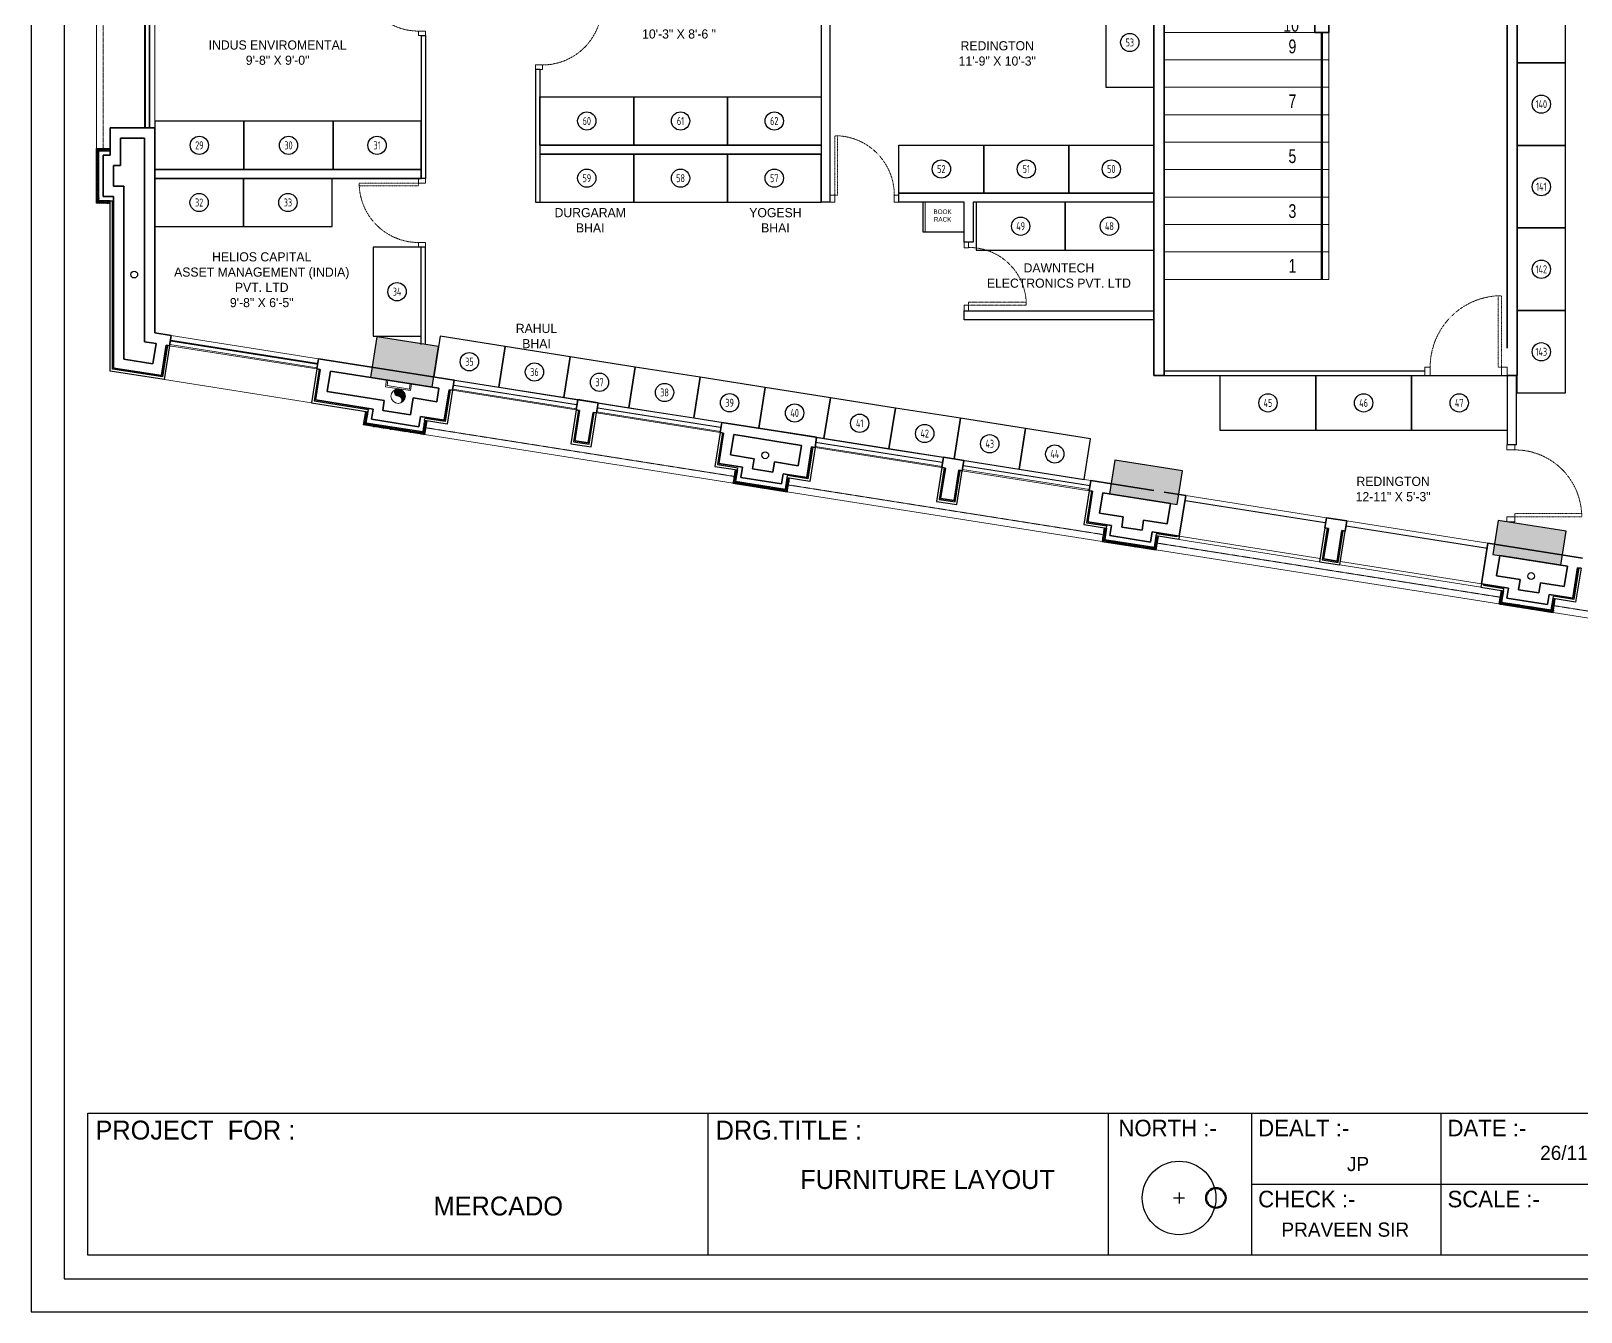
# Model space of a CAD drawing. Header units: millimetres. Extents: x 2165 to 3229, y 834 to 2305.
# Drawn here: x 2165 to 2843, y 834 to 1394 of the extents above; entities that cross this region are included whole.
import ezdxf
from ezdxf.enums import TextEntityAlignment as Align

# ---------------------------------------------------------------- set-up
doc = ezdxf.new("R2010")
doc.units = ezdxf.units.MM
for name, pattern in [('1', [0]), ('DOT2', [0.125, 0, -0.125]), ('HIDDEN', [0.375, 0.25, -0.125]), ('HIDDEN2', [0.1875, 0.125, -0.0625])]:
    doc.linetypes.add(name, pattern=pattern)
for name, color, linetype, lineweight in [('-P-CIVIL', 7, 'Continuous', 0), ('-RAIN WATER', 6, '1', 0), ('COL HATCH', 50, 'Continuous', 9), ('FUR', 12, 'Continuous', 30), ('g-dot', 3, 'HIDDEN', 9), ('g-dw', 3, 'Continuous', 5), ('GLASS', 174, 'Continuous', 30), ('GYPSUM PARTITION', 33, 'Continuous', 30), ('text', 5, 'Continuous', 0), ('WALL', 7, 'Continuous', 35), ('WIN', 144, 'Continuous', 15)]:
    doc.layers.add(name, color=color, linetype=linetype, lineweight=lineweight)
for name, color, linetype in [('BH', 6, 'Continuous'), ('CLADDING', 155, 'Continuous'), ('HOLE', 7, 'Continuous'), ('S.TEXT', 8, 'Continuous'), ('STR. COL', 222, 'Continuous'), ('TREE', 7, 'Continuous')]:
    doc.layers.add(name, color=color, linetype=linetype)
doc.layers.add('HATCH', color=7, linetype='Continuous', true_color=0x62653e)
doc.styles.add('swis', font='swisscl.ttf')
doc.styles.add('VIBRANT', font='BKANT.TTF')
doc.styles.add('YQ_TEXT', font='SUPEROS.SHX', dxfattribs={"width": 0.8, "bigfont": 'HZDX.SHX'})
pattern_1 = [(27.0830073, (-6705.60614, 1236.784), (0.551413952, 0.843544696), [1.25, -0.25, 0, -0.25])]

# ---------------------------------------------------------------- blocks, each defined once
blk = doc.blocks.new('door 750')
at = {"layer": 'g-dot', "color": 250, "linetype": 'HIDDEN2', "lineweight": 5}
blk.add_lwpolyline([(120, 80), (770, 80), (770, 50), (120, 50)], close=True, dxfattribs=at)
at = {"layer": 'g-dot', "color": 250, "linetype": 'DOT2', "lineweight": 5, "ltscale": 0.05}
blk.add_arc((120, 50), 650, 2.6454, 90, dxfattribs=at)
at = {"layer": 'g-dw'}
for points in [[(43, 700), (120, 700), (120, 750), (43, 750)], [(43, 0), (120, 0), (120, 50), (43, 50)]]:
    blk.add_lwpolyline(points, close=True, dxfattribs=at)
blk = doc.blocks.new('*U8')
h = blk.add_hatch(color=256)
h.dxf.hatch_style = 1
h.paths.add_polyline_path([(6915.67, 3394.8, 0.414214), (6918.82, 3391.65, 0.414214), (6921.97, 3394.8, -0.645735), (6918.82, 3394.8, 0.645735)])
at = {"elevation": 0}
blk.add_lwpolyline([(6915.67, 3394.8, -0.645735), (6918.82, 3394.8, 0.645735), (6921.97, 3394.8, 0)], format="xyb", dxfattribs=at)
blk.add_circle((6918.82, 3394.8, 0), 3.15)
blk.add_arc((6917.24, 3394.09, 0), 1.73, 24.29652, 155.70348)
blk = doc.blocks.new('*U15')
at = {"layer": '-P-CIVIL', "linetype": 'ByBlock'}
for p, q in [((6934.07, 3405.77, 0), (6926.71, 3405.77, 0)), ((6926.71, 3405.77, 0), (6926.71, 3403.77, 0)), ((6934.07, 3403.77, 0), (6926.71, 3403.77, 0)), ((6933.67, 3405.37, 0), (6927.1, 3405.37, 0)), ((6927.1, 3405.37, 0), (6927.1, 3403.77, 0)), ((6933.67, 3405.37, 0), (6933.67, 3403.77, 0)), ((6934.07, 3405.77, 0), (6934.07, 3403.77, 0))]:
    blk.add_line(p, q, dxfattribs=at)
blk = doc.blocks.new('A$C7deaa277')
at = {"layer": '-P-CIVIL', "xscale": 1.499999999958815, "yscale": 1.499999999958815, "zscale": 1.499999999958815, "rotation": 171.2920007200808}
blk.add_blockref('*U15', (11058.58, 3453.13, 0), dxfattribs=at)
at = {"layer": '-RAIN WATER', "xscale": -1, "rotation": 111.1384764954682}
blk.add_blockref('*U8', (680.75, 7651.47, 0), dxfattribs=at)
blk = doc.blocks.new('A$C104176b6')
at = {"layer": 'g-dot', "color": 250, "linetype": 'HIDDEN2', "lineweight": 5}
blk.add_lwpolyline([(2, -3.84), (27.2, -3.84), (27.2, -2.4), (2, -2.4)], close=True, dxfattribs=at)
at = {"layer": 'g-dot', "color": 250, "linetype": 'DOT2', "lineweight": 5, "ltscale": 0.05}
blk.add_arc((2.23, -2.69), 25, 270, 357.35464, dxfattribs=at)
at = {"layer": 'g-dw'}
for points in [[(0, 0), (2, 0), (2, -2.4), (0, -2.4)], [(0, -27.6), (2, -27.6), (2, -30), (0, -30)]]:
    blk.add_lwpolyline(points, close=True, dxfattribs=at)

msp = doc.modelspace()

# ---------------------------------------------------------------- hatches: boundary and pattern name
at = {"layer": 'COL HATCH'}
h = msp.add_hatch(color=256, dxfattribs=at)
h.dxf.hatch_style = 1
edge = h.paths.add_edge_path()
edge.add_line((2313.4, 1242.9), (2314.1, 1247.34))
edge.add_line((2313.4, 1242.9), (2320.34, 1241.8))
edge.add_line((2320.34, 1241.8), (2320.34, 1241.8))
edge.add_line((2320.34, 1241.8), (2330.66, 1240.18))
edge.add_line((2330.66, 1240.18), (2330.66, 1240.18))
edge.add_line((2330.66, 1240.18), (2340.23, 1238.67))
edge.add_line((2340.23, 1238.67), (2343.04, 1256.45))
edge.add_line((2343.04, 1256.45), (2316.21, 1260.68))
edge.add_line((2316.21, 1260.68), (2314.1, 1247.34))
h = msp.add_hatch(color=256, dxfattribs=at)
h.dxf.hatch_style = 1
h.paths.add_polyline_path([(2636.56, 1191.96), (2666.19, 1187.28), (2668.53, 1202.1), (2638.89, 1206.77)])
h = msp.add_hatch(color=256, dxfattribs=at)
h.dxf.hatch_style = 1
h.paths.add_polyline_path([(2806.57, 1180.34), (2804.23, 1165.52), (2833.87, 1160.85), (2836.2, 1175.67)])
at = {"layer": 'HATCH'}
h = msp.add_hatch(dxfattribs=at)
h.set_pattern_fill('ANSI36', color=256, scale=4, angle=351.0415)
h.set_pattern_definition([(36.04150366, (-240601.4127, 11595.83817), (0.4133315642, 0.9191202413), [1.25, -0.25, 0, -0.25])])
h.paths.add_polyline_path([(2199.43, 1319.04), (2199.43, 1320.04), (2194.43, 1320.04), (2194.43, 1342.04), (2199.43, 1342.04), (2199.43, 1343.04), (2193.43, 1343.04), (2193.43, 1319.04)])
h = msp.add_hatch(dxfattribs=at)
h.set_pattern_fill('ANSI36', color=256, scale=4, angle=351.0415)
h.set_pattern_definition([(27.0830073, (-6705.7158, 1236.8013), (0.551413952, 0.843544696), [1.25, -0.25, 0, -0.25])])
h.paths.add_polyline_path([(2337.9, 1223.85), (2336.91, 1224.01), (2336.13, 1219.07), (2311.44, 1222.96), (2312.22, 1227.9), (2311.23, 1228.06), (2310.29, 1222.13), (2336.96, 1217.92)])
h = msp.add_hatch(dxfattribs=at)
h.set_pattern_fill('ANSI36', color=256, scale=4, angle=351.0415)
h.set_pattern_definition(pattern_1)
h.paths.add_polyline_path([(2496.5, 1198.85), (2495.52, 1199), (2494.74, 1194.07), (2473, 1197.49), (2473.78, 1202.43), (2472.8, 1202.59), (2471.86, 1196.66), (2495.57, 1192.92)])
h = msp.add_hatch(dxfattribs=at)
h.set_pattern_fill('ANSI36', color=256, scale=4, angle=351.0415)
h.set_pattern_definition(pattern_1)
h.paths.add_polyline_path([(2657.93, 1173.4), (2656.94, 1173.56), (2656.16, 1168.62), (2634.43, 1172.04), (2635.21, 1176.98), (2634.22, 1177.14), (2633.29, 1171.21), (2656.99, 1167.48)])
h = msp.add_hatch(dxfattribs=at)
h.set_pattern_fill('ANSI36', color=256, scale=4, angle=351.0415)
h.set_pattern_definition(pattern_1)
h.paths.add_polyline_path([(2831.53, 1146.03), (2830.54, 1146.19), (2829.77, 1141.25), (2808.03, 1144.68), (2808.81, 1149.62), (2807.82, 1149.77), (2806.89, 1143.84), (2830.6, 1140.11)])

# ---------------------------------------------------------------- linework, layer by layer
at = {"linetype": 'Continuous', "lineweight": 30}
for p, q in [((2460.83, 921.16, 0), (2460.83, 859.05, 0)), ((2460.83, 921.16, 0), (2460.83, 859.05, 0)), ((2635.9, 921.16, 0), (2635.9, 859.05, 0)), ((2698.69, 921.16, 0), (2698.69, 859.05, 0)), ((2781.51, 921.16, 0), (2781.51, 859.05, 0))]:
    msp.add_line(p, q, dxfattribs=at)
for p, q in [((2698.69, 890.1, 0), (2781.51, 890.1, 0)), ((2781.51, 890.1, 0), (2880.86, 890.1, 0))]:
    msp.add_line(p, q)
at = {"color": 251}
for p, q in [((2664.57, 884.12, 0), (2669.34, 884.12, 0)), ((2666.96, 886.51, 0), (2666.96, 881.74, 0))]:
    msp.add_line(p, q, dxfattribs=at)
at = {"linetype": 'Continuous', "lineweight": 30, "elevation": 0}
msp.add_lwpolyline([(3214.4, 2291.04), (2179.24, 2291.04), (2179.24, 848.7), (3214.4, 848.7)], close=True, dxfattribs=at)
for points in [[(2460.83, 859.05), (2189.59, 859.05), (2189.59, 921.16), (2460.83, 921.16)], [(2460.83, 921.16), (2625.55, 921.16)], [(2625.55, 921.16), (2880.86, 921.16), (2880.86, 859.05), (2625.55, 859.05)], [(2625.55, 859.05), (2460.83, 859.05)]]:
    msp.add_lwpolyline(points, dxfattribs=at)
at = {"linetype": 'Continuous', "lineweight": 30}
msp.add_circle((2666.96, 884.12, 0), 16.09, dxfattribs=at)
at = {"layer": 'BH'}
for centre in [(2645.4, 1389.35), (2825.4, 1362.38), (2407.9, 1355.02), (2448.9, 1355.02), (2489.9, 1355.02), (2238.43, 1344.38), (2277.43, 1344.38), (2316.17, 1344.38), (2562.99, 1334.02), (2600.15, 1334.02), (2637.32, 1334.02), (2407.9, 1330.02), (2448.9, 1330.02), (2489.9, 1330.02), (2825.4, 1326.29), (2238.34, 1319.38), (2277.17, 1319.38), (2597.67, 1309.02), (2636.49, 1309.02), (2825.4, 1290.2), (2324.9, 1280.37), (2825.4, 1254.1), (2356.56, 1249.76), (2385.01, 1245.28), (2413.46, 1240.79), (2441.91, 1236.31), (2470.36, 1231.82), (2705.85, 1231.76), (2747.67, 1231.76), (2789.49, 1231.76), (2498.8, 1227.34), (2527.25, 1222.85), (2555.7, 1218.37), (2584.15, 1213.88), (2612.6, 1209.4)]:
    msp.add_circle(centre, 4, dxfattribs=at)
at = {"layer": 'CLADDING', "color": 32}
for p, q in [((2199.43, 1245.68, 0), (2199.43, 1320.04, 0)), ((2200.43, 1246.53, 0), (2200.43, 1320.04, 0)), ((2224.43, 1256.92, 0), (2222.25, 1243.09, 0)), ((2225.42, 1256.77, 0), (2223.08, 1241.95, 0)), ((2223.08, 1241.95, 0), (2199.43, 1245.68, 0)), ((2222.25, 1243.09, 0), (2200.43, 1246.53, 0)), ((2348.14, 1237.42, 0), (2345.96, 1223.59, 0)), ((2349.12, 1237.27, 0), (2346.79, 1222.45, 0)), ((2312.22, 1227.9, 0), (2312.37, 1228.89, 0)), ((2336.91, 1224.01, 0), (2337.07, 1225, 0)), ((2346.79, 1222.45, 0), (2336.91, 1224.01, 0)), ((2345.96, 1223.59, 0), (2337.07, 1225, 0)), ((2466.24, 1218.8, 0), (2463.91, 1203.99, 0)), ((2467.23, 1218.65, 0), (2465.05, 1204.82, 0)), ((2506.74, 1212.42, 0), (2504.56, 1198.59, 0)), ((2507.73, 1212.26, 0), (2505.39, 1197.45, 0)), ((2463.91, 1203.99, 0), (2473.78, 1202.43, 0)), ((2465.05, 1204.82, 0), (2473.94, 1203.42, 0)), ((2473.78, 1202.43, 0), (2473.94, 1203.42, 0)), ((2495.52, 1199, 0), (2495.67, 1199.99, 0)), ((2505.39, 1197.45, 0), (2495.52, 1199, 0)), ((2504.56, 1198.59, 0), (2495.67, 1199.99, 0)), ((2627.67, 1193.36, 0), (2625.33, 1178.54, 0)), ((2628.65, 1193.2, 0), (2626.47, 1179.37, 0)), ((2625.33, 1178.54, 0), (2635.21, 1176.98, 0)), ((2626.47, 1179.37, 0), (2635.36, 1177.97, 0)), ((2635.21, 1176.98, 0), (2635.36, 1177.97, 0)), ((2656.94, 1173.56, 0), (2657.09, 1174.55, 0)), ((2666.82, 1172, 0), (2656.94, 1173.56, 0)), ((2665.98, 1173.14, 0), (2657.09, 1174.55, 0)), ((2666.06, 1173.64, 0), (2665.98, 1173.14, 0)), ((2667.05, 1173.48, 0), (2666.82, 1172, 0)), ((2841.77, 1159.61, 0), (2839.59, 1145.78, 0)), ((2842.76, 1159.45, 0), (2840.42, 1144.63, 0)), ((2799.17, 1152.65, 0), (2798.93, 1151.17, 0)), ((2798.93, 1151.17, 0), (2808.81, 1149.62, 0)), ((2800.16, 1152.5, 0), (2800.08, 1152.01, 0)), ((2800.08, 1152.01, 0), (2808.97, 1150.6, 0)), ((2808.81, 1149.62, 0), (2808.97, 1150.6, 0)), ((2830.54, 1146.19, 0), (2830.7, 1147.18, 0)), ((2840.42, 1144.63, 0), (2830.54, 1146.19, 0)), ((2839.59, 1145.78, 0), (2830.7, 1147.18, 0))]:
    msp.add_line(p, q, dxfattribs=at)
at = {"layer": 'CLADDING', "color": 32, "lineweight": -3}
msp.add_line((2199.43, 1320.04, 0), (2200.43, 1320.04, 0), dxfattribs=at)
at = {"layer": 'CLADDING', "elevation": 0}
for points in [[(2199.43, 1319.04), (2193.43, 1319.04), (2193.43, 1343.04), (2199.43, 1343.04)], [(2199.43, 1320.04), (2194.43, 1320.04), (2194.43, 1342.04), (2199.43, 1342.04)], [(2337.9, 1223.85), (2336.96, 1217.92), (2310.29, 1222.13), (2311.23, 1228.06)], [(2336.91, 1224.01), (2336.13, 1219.07), (2311.44, 1222.96), (2312.22, 1227.9)], [(2472.8, 1202.59), (2471.86, 1196.66), (2495.57, 1192.92), (2496.5, 1198.85)], [(2473.78, 1202.43), (2473, 1197.49), (2494.74, 1194.07), (2495.52, 1199)], [(2634.22, 1177.14), (2633.29, 1171.21), (2656.99, 1167.48), (2657.93, 1173.4)], [(2635.21, 1176.98), (2634.43, 1172.04), (2656.16, 1168.62), (2656.94, 1173.56)], [(2807.82, 1149.77), (2806.89, 1143.84), (2830.6, 1140.11), (2831.53, 1146.03)], [(2808.81, 1149.62), (2808.03, 1144.68), (2829.77, 1141.25), (2830.54, 1146.19)]]:
    msp.add_lwpolyline(points, dxfattribs=at)
at = {"layer": 'CLADDING', "color": 32, "elevation": 0}
for points in [[(2289.86, 1246.61), (2287.52, 1231.79), (2312.22, 1227.9)], [(2290.84, 1246.45), (2288.66, 1232.63), (2312.37, 1228.89)], [(2403.24, 1228.74), (2400.9, 1213.92), (2409.79, 1212.52), (2412.13, 1227.34)], [(2404.23, 1228.58), (2402.05, 1214.75), (2408.96, 1213.66), (2411.14, 1227.49)], [(2563.25, 1203.51), (2560.92, 1188.69), (2569.81, 1187.29), (2572.14, 1202.11)], [(2564.24, 1203.36), (2562.06, 1189.53), (2568.97, 1188.44), (2571.15, 1202.27)], [(2730.77, 1177.1), (2728.43, 1162.29), (2737.32, 1160.89), (2739.66, 1175.7)], [(2731.75, 1176.95), (2729.57, 1163.12), (2736.49, 1162.03), (2738.67, 1175.86)]]:
    msp.add_lwpolyline(points, dxfattribs=at)
at = {"layer": 'Defpoints', "color": 1, "linetype": 'Continuous', "lineweight": -3, "elevation": 0}
msp.add_lwpolyline([(3228.84, 2305.48), (2164.8, 2305.48), (2164.8, 834.25), (3228.84, 834.25)], close=True, dxfattribs=at)
at = {"layer": 'FUR'}
for p, q in [((2554.9, 1319.52, 0), (2554.9, 1306.52, 0)), ((2554.9, 1306.52, 0), (2572.9, 1306.52, 0))]:
    msp.add_line(p, q, dxfattribs=at)
at = {"layer": 'FUR', "lineweight": 0}
msp.add_line((2555.9, 1319.52, 0), (2555.9, 1306.52, 0), dxfattribs=at)
at = {"layer": 'FUR', "elevation": 0}
for points in [[(2835.9, 1416.52), (2835.9, 1380.43), (2814.9, 1380.43), (2814.9, 1416.52)], [(2634.9, 1408.85), (2634.9, 1369.85), (2655.9, 1369.85), (2655.9, 1408.85)], [(2835.9, 1380.43), (2835.9, 1344.33), (2814.9, 1344.33), (2814.9, 1380.43)], [(2387.4, 1365.52), (2428.4, 1365.52), (2428.4, 1344.52), (2387.4, 1344.52)], [(2428.4, 1365.52), (2469.4, 1365.52), (2469.4, 1344.52), (2428.4, 1344.52)], [(2469.4, 1365.52), (2510.4, 1365.52), (2510.4, 1344.52), (2469.4, 1344.52)], [(2218.93, 1333.88), (2257.93, 1333.88), (2257.93, 1354.88), (2218.93, 1354.88)], [(2257.93, 1333.88), (2296.93, 1333.88), (2296.93, 1354.88), (2257.93, 1354.88)], [(2296.93, 1333.88), (2335.4, 1333.88), (2335.4, 1354.88), (2296.93, 1354.88)], [(2544.4, 1344.52), (2581.57, 1344.52), (2581.57, 1323.52), (2544.4, 1323.52)], [(2581.57, 1344.52), (2618.74, 1344.52), (2618.74, 1323.52), (2581.57, 1323.52)], [(2618.74, 1344.52), (2655.9, 1344.52), (2655.9, 1323.52), (2618.74, 1323.52)], [(2835.9, 1344.33), (2835.9, 1308.24), (2814.9, 1308.24), (2814.9, 1344.33)], [(2387.4, 1319.52), (2428.4, 1319.52), (2428.4, 1340.52), (2387.4, 1340.52)], [(2428.4, 1319.52), (2469.4, 1319.52), (2469.4, 1340.52), (2428.4, 1340.52)], [(2469.4, 1319.52), (2510.4, 1319.52), (2510.4, 1340.52), (2469.4, 1340.52)], [(2257.76, 1329.88), (2218.93, 1329.88), (2218.93, 1308.88), (2257.76, 1308.88)], [(2296.58, 1329.88), (2257.76, 1329.88), (2257.76, 1308.88), (2296.58, 1308.88)], [(2617.08, 1319.52), (2578.26, 1319.52), (2578.26, 1298.52), (2617.08, 1298.52)], [(2655.9, 1319.52), (2617.08, 1319.52), (2617.08, 1298.52), (2655.9, 1298.52)], [(2835.9, 1308.24), (2835.9, 1272.15), (2814.9, 1272.15), (2814.9, 1308.24)], [(2335.4, 1260.96), (2335.4, 1299.79), (2314.4, 1299.79), (2314.4, 1260.96)], [(2835.9, 1272.15), (2835.9, 1236.06), (2814.9, 1236.06), (2814.9, 1272.15)], [(2369.38, 1238.63), (2372.19, 1256.41), (2343.74, 1260.89), (2340.93, 1243.11)], [(2397.83, 1234.14), (2400.64, 1251.92), (2372.19, 1256.41), (2369.38, 1238.63)], [(2426.28, 1229.66), (2429.08, 1247.44), (2400.64, 1251.92), (2397.83, 1234.14)], [(2454.73, 1225.18), (2457.53, 1242.96), (2429.08, 1247.44), (2426.28, 1229.66)], [(2483.18, 1220.69), (2485.98, 1238.47), (2457.53, 1242.96), (2454.73, 1225.18)], [(2684.93, 1243.76), (2726.76, 1243.76), (2726.76, 1219.76), (2684.93, 1219.76)], [(2726.76, 1243.76), (2768.58, 1243.76), (2768.58, 1219.76), (2726.76, 1219.76)], [(2768.58, 1243.76), (2810.4, 1243.76), (2810.4, 1219.76), (2768.58, 1219.76)], [(2511.63, 1216.21), (2514.43, 1233.99), (2485.98, 1238.47), (2483.18, 1220.69)], [(2540.08, 1211.72), (2542.88, 1229.5), (2514.43, 1233.99), (2511.63, 1216.21)], [(2568.52, 1207.24), (2571.33, 1225.02), (2542.88, 1229.5), (2540.08, 1211.72)], [(2596.97, 1202.75), (2599.78, 1220.53), (2571.33, 1225.02), (2568.52, 1207.24)], [(2625.42, 1198.27), (2628.22, 1216.05), (2599.78, 1220.53), (2596.97, 1202.75)]]:
    msp.add_lwpolyline(points, close=True, dxfattribs=at)
at = {"layer": 'GLASS'}
for p, q in [((2335.4, 1392.33, 0), (2335.4, 1329.88, 0)), ((2337.4, 1392.33, 0), (2337.4, 1329.88, 0)), ((2337.4, 1392.33, 0), (2337.4, 1361.33, 0)), ((2385.4, 1377.52, 0), (2385.4, 1319.52, 0)), ((2387.4, 1377.52, 0), (2385.4, 1377.52, 0)), ((2387.4, 1377.52, 0), (2387.4, 1319.52, 0)), ((2385.4, 1319.52, 0), (2387.4, 1319.52, 0)), ((2337.4, 1299.88, 0), (2335.4, 1299.88, 0)), ((2335.4, 1257.34, 0), (2335.4, 1299.88, 0)), ((2337.4, 1257.34, 0), (2337.4, 1299.88, 0)), ((2660.4, 1245.76, 0), (2774.4, 1245.76, 0)), ((2660.4, 1243.76, 0), (2774.4, 1243.76, 0))]:
    msp.add_line(p, q, dxfattribs=at)
at = {"layer": 'GLASS', "elevation": 0}
for points in [[(2335.4, 1392.33), (2337.4, 1392.33)], [(2337.4, 1329.88), (2335.4, 1329.88)]]:
    msp.add_lwpolyline(points, dxfattribs=at)
at = {"layer": 'GYPSUM PARTITION'}
for p, q in [((2510.4, 1446.52, 0), (2510.4, 1319.52, 0)), ((2514.4, 1319.52, 0), (2514.4, 1442.33, 0)), ((2387.4, 1344.52, 0), (2387.4, 1340.52, 0)), ((2387.4, 1344.52, 0), (2510.4, 1344.52, 0)), ((2387.4, 1340.52, 0), (2510.4, 1340.52, 0)), ((2218.93, 1329.88, 0), (2335.4, 1329.88, 0)), ((2335.4, 1329.88, 0), (2335.4, 1333.88, 0)), ((2544.4, 1323.52, 0), (2655.9, 1323.52, 0)), ((2544.4, 1319.52, 0), (2544.4, 1323.52, 0)), ((2514.4, 1319.52, 0), (2510.4, 1319.52, 0)), ((2655.9, 1319.52, 0), (2604.78, 1319.52, 0)), ((2313.4, 1242.9, 0), (2316.21, 1260.68, 0)), ((2810.4, 1243.76, 0), (2810.4, 1213.45, 0)), ((2814.4, 1243.76, 0), (2814.4, 1213.45, 0)), ((2814.4, 1213.45, 0), (2810.4, 1213.45, 0))]:
    msp.add_line(p, q, dxfattribs=at)
at = {"layer": 'GYPSUM PARTITION', "elevation": 0}
for points in [[(2335.4, 1333.88), (2218.93, 1333.88)], [(2335.4, 1329.88), (2218.93, 1329.88)], [(2655.9, 1319.52), (2576.9, 1319.52), (2576.9, 1306.52), (2576.9, 1302.02), (2572.9, 1302.02), (2572.9, 1306.52), (2572.9, 1319.52), (2544.4, 1319.52)], [(2655.9, 1268.02), (2572.9, 1268.02), (2572.9, 1272.02), (2655.9, 1272.02)]]:
    msp.add_lwpolyline(points, dxfattribs=at)
at = {"layer": 'HOLE'}
for centre in [(2209.93, 1287.88, 0), (2485.93, 1208.87, 0), (2820.96, 1156.05, 0)]:
    msp.add_circle(centre, 1.5, dxfattribs=at)
at = {"layer": 'STR. COL', "elevation": 0}
msp.add_lwpolyline([(2313.4, 1242.9), (2313.4, 1242.9), (2340.23, 1238.67), (2343.04, 1256.45), (2316.21, 1260.68)], dxfattribs=at)
for points in [[(2638.81, 1206.75), (2636.48, 1191.93), (2666.11, 1187.26), (2668.45, 1202.08)], [(2806.57, 1180.34), (2804.23, 1165.52), (2833.87, 1160.85), (2836.2, 1175.67)]]:
    msp.add_lwpolyline(points, close=True, dxfattribs=at)
at = {"layer": 'TREE'}
msp.add_line((2655.9, 1334.46, 0), (2655.9, 1283.49, 0), dxfattribs=at)
at = {"layer": 'TREE', "color": 1, "lineweight": 50}
msp.add_circle((2683.05, 884.12, 0), 4.29, dxfattribs=at)
at = {"layer": 'WALL'}
for p, q in [((2660.4, 1243.76, 0), (2660.4, 1656.26, 0)), ((2810.4, 1255.76, 0), (2810.4, 1650.26, 0)), ((2655.9, 1243.76, 0), (2655.9, 1416.52, 0)), ((2814.9, 1243.76, 0), (2814.9, 1416.52, 0)), ((2199.43, 1352.04, 0), (2199.43, 1340.04, 0)), ((2214.43, 1347.54, 0), (2203.93, 1347.54, 0)), ((2203.93, 1347.54, 0), (2203.93, 1335.54, 0)), ((2214.43, 1258.5, 0), (2214.43, 1347.54, 0)), ((2196.43, 1322.04, 0), (2196.43, 1340.04, 0)), ((2196.43, 1340.04, 0), (2199.43, 1340.04, 0)), ((2203.93, 1335.54, 0), (2200.93, 1335.54, 0)), ((2200.93, 1335.54, 0), (2200.93, 1326.54, 0)), ((2200.93, 1322.04, 0), (2196.43, 1322.04, 0)), ((2200.93, 1326.54, 0), (2205.43, 1326.54, 0)), ((2200.93, 1246.96, 0), (2200.93, 1322.04, 0)), ((2205.43, 1326.54, 0), (2205.43, 1250.81, 0)), ((2218.95, 1262.34, 0), (2226.12, 1261.21, 0)), ((2226.12, 1261.21, 0), (2225.42, 1256.77, 0)), ((2219.49, 1257.7, 0), (2214.43, 1258.5, 0)), ((2219.49, 1257.7, 0), (2218.09, 1248.81, 0)), ((2223.94, 1257, 0), (2221.84, 1243.67, 0)), ((2225.42, 1256.77, 0), (2223.94, 1257, 0)), ((2205.43, 1250.81, 0), (2218.09, 1248.81, 0)), ((2290.56, 1251.06, 0), (2289.86, 1246.61, 0)), ((2290.56, 1251.06, 0), (2349.82, 1241.71, 0)), ((2221.84, 1243.67, 0), (2200.93, 1246.96, 0)), ((2289.24, 1233.04, 0), (2291.34, 1246.38, 0)), ((2289.86, 1246.61, 0), (2291.34, 1246.38, 0)), ((2294.38, 1236.79, 0), (2295.78, 1245.68, 0)), ((2295.78, 1245.68, 0), (2343.2, 1238.2, 0)), ((2349.12, 1237.27, 0), (2349.82, 1241.71, 0)), ((2660.4, 1243.76, 0), (2655.9, 1243.76, 0)), ((2810.4, 1243.76, 0), (2814.9, 1243.76, 0)), ((2319.32, 1232.86, 0), (2294.38, 1236.79, 0)), ((2331.89, 1233.91, 0), (2330.72, 1226.5, 0)), ((2342.26, 1232.27, 0), (2331.89, 1233.91, 0)), ((2343.2, 1238.2, 0), (2342.26, 1232.27, 0)), ((2347.64, 1237.5, 0), (2345.54, 1224.17, 0)), ((2347.64, 1237.5, 0), (2349.12, 1237.27, 0)), ((2314.42, 1229.07, 0), (2289.24, 1233.04, 0)), ((2313.72, 1224.63, 0), (2314.42, 1229.07, 0)), ((2318.62, 1228.41, 0), (2319.32, 1232.86, 0)), ((2330.72, 1226.5, 0), (2318.62, 1228.41, 0)), ((2404.72, 1228.5, 0), (2402.62, 1215.17, 0)), ((2403.24, 1228.74, 0), (2403.94, 1233.18, 0)), ((2403.24, 1228.74, 0), (2404.72, 1228.5, 0)), ((2403.94, 1233.18, 0), (2412.83, 1231.78, 0)), ((2410.65, 1227.57, 0), (2408.54, 1214.23, 0)), ((2412.13, 1227.34, 0), (2410.65, 1227.57, 0)), ((2412.83, 1231.78, 0), (2412.13, 1227.34, 0)), ((2334.47, 1221.36, 0), (2313.72, 1224.63, 0)), ((2335.17, 1225.8, 0), (2334.47, 1221.36, 0)), ((2345.54, 1224.17, 0), (2335.17, 1225.8, 0)), ((2466.94, 1223.25, 0), (2466.24, 1218.8, 0)), ((2508.43, 1216.71, 0), (2466.94, 1223.25, 0)), ((2408.54, 1214.23, 0), (2402.62, 1215.17, 0)), ((2467.72, 1218.57, 0), (2465.62, 1205.24, 0)), ((2466.24, 1218.8, 0), (2467.72, 1218.57, 0)), ((2472.17, 1217.87, 0), (2470.77, 1208.98, 0)), ((2501.8, 1213.2, 0), (2472.17, 1217.87, 0)), ((2507.73, 1212.26, 0), (2508.43, 1216.71, 0)), ((2470.77, 1208.98, 0), (2481.14, 1207.35, 0)), ((2481.14, 1207.35, 0), (2480.44, 1202.9, 0)), ((2500.4, 1204.31, 0), (2501.8, 1213.2, 0)), ((2504.14, 1199.16, 0), (2506.25, 1212.5, 0)), ((2506.25, 1212.5, 0), (2507.73, 1212.26, 0)), ((2563.25, 1203.51, 0), (2563.95, 1207.96, 0)), ((2563.95, 1207.96, 0), (2572.84, 1206.56, 0)), ((2465.62, 1205.24, 0), (2475.99, 1203.6, 0)), ((2475.99, 1203.6, 0), (2475.29, 1199.16, 0)), ((2480.44, 1202.9, 0), (2489.33, 1201.5, 0)), ((2489.33, 1201.5, 0), (2490.03, 1205.94, 0)), ((2490.03, 1205.94, 0), (2500.4, 1204.31, 0)), ((2493.07, 1196.35, 0), (2493.77, 1200.8, 0)), ((2493.77, 1200.8, 0), (2504.14, 1199.16, 0)), ((2564.73, 1203.28, 0), (2562.63, 1189.94, 0)), ((2563.25, 1203.51, 0), (2564.73, 1203.28, 0)), ((2570.66, 1202.34, 0), (2568.56, 1189.01, 0)), ((2572.14, 1202.11, 0), (2570.66, 1202.34, 0)), ((2572.84, 1206.56, 0), (2572.14, 1202.11, 0)), ((2475.29, 1199.16, 0), (2493.07, 1196.35, 0)), ((2628.37, 1197.8, 0), (2627.67, 1193.36, 0)), ((2627.67, 1193.36, 0), (2629.15, 1193.12, 0)), ((2655.9, 1193.46, 0), (2628.37, 1197.8, 0)), ((2568.56, 1189.01, 0), (2562.63, 1189.94, 0)), ((2629.15, 1193.12, 0), (2627.04, 1179.79, 0)), ((2633.59, 1192.42, 0), (2632.19, 1183.53, 0)), ((2663.23, 1187.75, 0), (2633.59, 1192.42, 0)), ((2669.85, 1191.26, 0), (2660.4, 1192.75, 0)), ((2661.82, 1178.86, 0), (2663.23, 1187.75, 0)), ((2667.05, 1173.48, 0), (2669.85, 1191.26, 0)), ((2627.04, 1179.79, 0), (2637.42, 1178.15, 0)), ((2632.19, 1183.53, 0), (2642.56, 1181.9, 0)), ((2642.56, 1181.9, 0), (2641.86, 1177.45, 0)), ((2650.75, 1176.05, 0), (2651.45, 1180.5, 0)), ((2651.45, 1180.5, 0), (2661.82, 1178.86, 0)), ((2730.77, 1177.1, 0), (2731.47, 1181.55, 0)), ((2740.36, 1180.15, 0), (2731.47, 1181.55, 0)), ((2740.36, 1180.15, 0), (2739.66, 1175.7, 0)), ((2637.42, 1178.15, 0), (2636.72, 1173.71, 0)), ((2636.72, 1173.71, 0), (2654.5, 1170.91, 0)), ((2641.86, 1177.45, 0), (2650.75, 1176.05, 0)), ((2654.5, 1170.91, 0), (2655.2, 1175.35, 0)), ((2655.2, 1175.35, 0), (2667.05, 1173.48, 0)), ((2732.25, 1176.87, 0), (2730.15, 1163.54, 0)), ((2730.77, 1177.1, 0), (2732.25, 1176.87, 0)), ((2738.18, 1175.94, 0), (2736.07, 1162.6, 0)), ((2739.66, 1175.7, 0), (2738.18, 1175.94, 0)), ((2801.97, 1170.44, 0), (2799.17, 1152.65, 0)), ((2843.46, 1163.9, 0), (2801.97, 1170.44, 0)), ((2736.07, 1162.6, 0), (2730.15, 1163.54, 0)), ((2807.2, 1165.06, 0), (2805.8, 1156.17, 0)), ((2836.83, 1160.38, 0), (2807.2, 1165.06, 0)), ((2835.43, 1151.49, 0), (2836.83, 1160.38, 0)), ((2839.17, 1146.35, 0), (2841.28, 1159.68, 0)), ((2841.28, 1159.68, 0), (2842.76, 1159.45, 0)), ((2799.17, 1152.65, 0), (2811.02, 1150.79, 0)), ((2805.8, 1156.17, 0), (2816.17, 1154.53, 0)), ((2816.17, 1154.53, 0), (2815.47, 1150.09, 0)), ((2824.36, 1148.68, 0), (2825.06, 1153.13, 0)), ((2825.06, 1153.13, 0), (2835.43, 1151.49, 0)), ((2811.02, 1150.79, 0), (2810.32, 1146.34, 0)), ((2810.32, 1146.34, 0), (2828.1, 1143.54, 0)), ((2815.47, 1150.09, 0), (2824.36, 1148.68, 0)), ((2828.1, 1143.54, 0), (2828.8, 1147.98, 0)), ((2828.8, 1147.98, 0), (2839.17, 1146.35, 0))]:
    msp.add_line(p, q, dxfattribs=at)
at = {"layer": 'WALL', "elevation": 0}
msp.add_lwpolyline([(2726.4, 1393.76), (2732.4, 1393.76), (2732.4, 1497.26), (2726.4, 1497.26)], close=True, dxfattribs=at)
msp.add_lwpolyline([(2199.43, 1352.04), (2218.93, 1352.04), (2218.93, 1262.36)], dxfattribs=at)
at = {"layer": 'WIN'}
for p, q in [((2193.43, 1421.51, 0), (2193.43, 1343.04, 0)), ((2214.43, 1352.04, 0), (2214.43, 1412.51, 0)), ((2214.93, 1352.04, 0), (2214.93, 1412.51, 0)), ((2218.93, 1352.04, 0), (2218.93, 1412.51, 0)), ((2660.4, 1393.76, 0), (2732.4, 1393.76, 0)), ((2660.4, 1381.76, 0), (2732.4, 1381.76, 0)), ((2660.4, 1369.76, 0), (2732.4, 1369.76, 0)), ((2660.4, 1357.76, 0), (2732.4, 1357.76, 0)), ((2660.4, 1345.76, 0), (2732.4, 1345.76, 0)), ((2660.4, 1333.76, 0), (2732.4, 1333.76, 0)), ((2660.4, 1321.76, 0), (2732.41, 1321.76, 0)), ((2660.4, 1309.76, 0), (2732.41, 1309.76, 0)), ((2660.4, 1297.76, 0), (2732.41, 1297.76, 0)), ((2660.4, 1285.76, 0), (2732.41, 1285.76, 0)), ((2290.56, 1251.06, 0), (2226.12, 1261.21, 0)), ((2289.86, 1246.61, 0), (2225.42, 1256.77, 0)), ((2289.93, 1247.1, 0), (2225.5, 1257.26, 0)), ((2287.52, 1231.79, 0), (2223.25, 1241.93, 0)), ((2349.82, 1241.71, 0), (2403.94, 1233.18, 0)), ((2349.12, 1237.27, 0), (2403.24, 1228.74, 0)), ((2349.2, 1237.76, 0), (2403.32, 1229.23, 0)), ((2412.13, 1227.34, 0), (2466.24, 1218.8, 0)), ((2412.21, 1227.83, 0), (2466.32, 1219.3, 0)), ((2412.83, 1231.78, 0), (2466.94, 1223.25, 0)), ((2508.43, 1216.71, 0), (2563.95, 1207.96, 0)), ((2507.73, 1212.26, 0), (2563.25, 1203.51, 0)), ((2507.81, 1212.76, 0), (2563.33, 1204.01, 0)), ((2572.14, 1202.11, 0), (2627.67, 1193.36, 0)), ((2572.22, 1202.6, 0), (2627.74, 1193.85, 0)), ((2572.84, 1206.56, 0), (2628.37, 1197.8, 0)), ((2731.47, 1181.55, 0), (2669.85, 1191.26, 0)), ((2801.97, 1170.44, 0), (2740.36, 1180.15, 0))]:
    msp.add_line(p, q, dxfattribs=at)
at = {"layer": 'WIN', "color": 116, "linetype": 'HIDDEN2'}
msp.add_line((2196.43, 1421.51, 0), (2196.43, 1343.04, 0), dxfattribs=at)
at = {"layer": 'WIN', "linetype": 'Continuous'}
msp.add_line((2732.41, 1285.76, 0), (2732.4, 1393.76, 0), dxfattribs=at)
at = {"layer": 'WIN', "color": 116, "linetype": 'HIDDEN', "ltscale": 0.5}
for p, q in [((2337.43, 1220.89, 0), (2472.33, 1199.62, 0)), ((2496.04, 1195.89, 0), (2633.75, 1174.18, 0)), ((2657.46, 1170.44, 0), (2807.36, 1146.81, 0)), ((2831.06, 1143.07, 0), (2968.79, 1121.36, 0))]:
    msp.add_line(p, q, dxfattribs=at)
at = {"layer": 'WIN', "ltscale": 0.5}
for p, q in [((2336.96, 1217.92, 0), (2471.86, 1196.66, 0)), ((2495.57, 1192.92, 0), (2633.29, 1171.21, 0)), ((2656.99, 1167.48, 0), (2806.89, 1143.84, 0)), ((2830.6, 1140.11, 0), (2968.32, 1118.4, 0))]:
    msp.add_line(p, q, dxfattribs=at)
at = {"layer": 'WIN', "color": 6}
for p, q in [((2728.66, 1163.77, 0), (2667.05, 1173.48, 0)), ((2728.43, 1162.29, 0), (2666.82, 1172, 0)), ((2798.93, 1151.17, 0), (2737.32, 1160.89, 0)), ((2799.17, 1152.65, 0), (2737.55, 1162.37, 0))]:
    msp.add_line(p, q, dxfattribs=at)
at = {"layer": 'WIN', "color": 6, "elevation": 0}
for points, const_width in [([(2216.68, 1352.04), (2216.68, 1412.51)], 0.725), ([(2225.77, 1258.99), (2290.21, 1248.83)], 0.736), ([(2349.47, 1239.49), (2403.59, 1230.96)], 0.437), ([(2466.59, 1221.03), (2412.48, 1229.56)], 0.437), ([(2508.08, 1214.49), (2563.6, 1205.73)], 0.437), ([(2572.49, 1204.33), (2628.02, 1195.58)], 0.437), ([(2731.12, 1179.33), (2669.5, 1189.04)], 0.437), ([(2801.62, 1168.21), (2740.01, 1177.93)], 0.437)]:
    msp.add_lwpolyline(points, dxfattribs=dict(at, const_width=const_width))
at = {"layer": 'WIN', "color": 6, "linetype": 'Continuous', "const_width": 1, "elevation": 0}
msp.add_lwpolyline([(2729.41, 1285.76), (2729.41, 1393.76)], dxfattribs=at)

# ---------------------------------------------------------------- block references
at = {"xscale": -1, "rotation": 180}
msp.add_blockref('A$C104176b6', (2572.9, 1272.02, 0), dxfattribs=at)
at = {"layer": 'g-dw'}
for p, xscale, yscale, zscale, rotation in [((2339.14, 1422.33, 0), 0.04000000603867737, 0.04000000603867737, 0.04000000603867737, 180), ((2383.67, 1407.52, 0), -0.04000007470565466, 0.04000007470565464, 0.04000007470565466, 180), ((2514.4, 1317.79, 0), -0.04000007470565466, 0.04000007470565464, 0.04000007470565466, 270), ((2339.14, 1329.88, 0), 0.0399999999996596, 0.0399999999996596, 0.0399999999996596, 180), ((2810.4, 1241.68, 0), 0.04799999999989869, 0.04799999999989869, 0.04799999999989869, 90.00000000000001)]:
    msp.add_blockref('door 750', p, dxfattribs=dict(at, xscale=xscale, yscale=yscale, zscale=zscale, rotation=rotation))
at = {"layer": 'g-dw', "xscale": 0.0449465482402371, "yscale": 0.0449465482402371, "zscale": 0.0449465482402371}
msp.add_blockref('door 750', (2808.45, 1179.74, 0), dxfattribs=at)
at = {"layer": 'WALL', "lineweight": -3, "rotation": 359.7606829117037}
msp.add_blockref('A$C7deaa277', (2316.03, 1260.78, 0), dxfattribs=at)

# ---------------------------------------------------------------- texts
at = {"linetype": 'Continuous', "style": 'VIBRANT'}
for s, height, p in [('PROJECT  FOR :', 8.2813, (2193.01, 909.64, 0)), ('DRG.TITLE :', 8.2813, (2464.25, 909.64, 0)), ('NORTH :-', 7.246, (2640.41, 911.07, 0)), ('DEALT :-', 7.246, (2701.55, 911.07, 0)), ('DATE :-', 7.246, (2784.36, 911.07, 0)), ('CHECK :-', 7.246, (2701.55, 880.02, 0)), ('SCALE :-', 7.246, (2784.36, 880.02, 0))]:
    msp.add_text(s, height=height, dxfattribs=at).set_placement(p)
at = {"style": 'VIBRANT'}
for s, height, p in [('JP', 6.211, (2740.4, 895.86, 0)), ('26/11/2025', 6.211, (2824.91, 900.74, 0)), ('FURNITURE LAYOUT', 8.2813, (2501.29, 888.05, 0)), ('PRAVEEN SIR', 6.211, (2711.76, 867.16, 0))]:
    e = msp.add_text(s, height=height, dxfattribs=at)
    e.set_placement(p)
    e.dxf.unprotected_set("ltscale", 0)
at = {"insert": (2340.89, 884.74, 0), "char_height": 8.281, "width": 176.427, "attachment_point": 1, "style": 'VIBRANT'}
msp.add_mtext('MERCADO', dxfattribs=at).dxf.unprotected_set("ltscale", 0)
at = {"layer": 'BH', "style": 'YQ_TEXT', "width": 0.8}
for s, p in [('53', (2645.4, 1389.35)), ('140', (2825.4, 1362.38)), ('60', (2407.9, 1355.02)), ('61', (2448.9, 1355.02)), ('62', (2489.9, 1355.02)), ('29', (2238.43, 1344.38)), ('30', (2277.43, 1344.38)), ('31', (2316.17, 1344.38)), ('52', (2562.99, 1334.02)), ('51', (2600.15, 1334.02)), ('50', (2637.32, 1334.02)), ('59', (2407.9, 1330.02)), ('58', (2448.9, 1330.02)), ('57', (2489.9, 1330.02)), ('141', (2825.4, 1326.29)), ('32', (2238.34, 1319.38)), ('33', (2277.17, 1319.38)), ('49', (2597.67, 1309.02)), ('48', (2636.49, 1309.02)), ('142', (2825.4, 1290.2)), ('34', (2324.9, 1280.37)), ('143', (2825.4, 1254.1)), ('35', (2356.56, 1249.76)), ('36', (2385.01, 1245.28)), ('37', (2413.46, 1240.79)), ('38', (2441.91, 1236.31)), ('39', (2470.36, 1231.82)), ('40', (2498.8, 1227.34)), ('45', (2705.85, 1231.76)), ('46', (2747.67, 1231.76)), ('47', (2789.49, 1231.76)), ('41', (2527.25, 1222.85)), ('42', (2555.7, 1218.37)), ('43', (2584.15, 1213.88)), ('44', (2612.6, 1209.4))]:
    msp.add_text(s, height=3.5, dxfattribs=at).set_placement(p, align=Align.MIDDLE)
at = {"layer": 'S.TEXT', "style": 'swis'}
for s, p in [('10', (2712.55, 1394.08, 0)), ('9', (2714.81, 1384.63, 0)), ('7', (2714.81, 1360.63, 0)), ('5', (2714.81, 1336.63, 0)), ('3', (2714.81, 1312.63, 0)), ('1', (2714.81, 1288.63, 0))]:
    msp.add_text(s, height=6, rotation=360, dxfattribs=at).set_placement(p)
at = {"layer": 'text', "attachment_point": 1, "style": 'VIBRANT'}
for s, insert, char_height, width in [('\\pxqc;REDINGTON\\P10\'-3" X 8\'-6 "', (2409.28, 1401.74, 0), 4, 77.9066), ('\\pxqc;INDUS ENVIROMENTAL\\P9\'-8" X 9\'-0"', (2233.71, 1390.26, 0), 4, 77.9066), ('\\pxqc;REDINGTON\\P11\'-9" X 10\'-3"', (2548.47, 1389.91, 0), 4, 77.9066), ('\\pxqc;DURGARAM\\PBHAI', (2392.39, 1316.95, 0), 4, 34.0162), ('\\pxqc;YOGESH BHAI', (2473.39, 1316.95, 0), 4, 34.0162), ('\\pxqc;BOOK \\PRACK', (2524.56, 1316.33, 0), 2, 77.9066), ('\\pxqc,t2;HELIOS CAPITAL\\PASSET MANAGEMENT (INDIA) \\PPVT. LTD\\P9\'-8" X 6\'-5"', (2201.27, 1297.62, 0), 4, 128.8953), ('\\pxqc;DAWNTECH\\PELECTRONICS PVT. LTD', (2575.44, 1292.78, 0), 4, 77.9066), ('\\pxqc;RAHUL\\PBHAI', (2368.89, 1266.33, 0), 4, 34.0162), ('\\pxqc;REDINGTON\\P12-11" X 5\'-3"', (2721.63, 1199.44, 0), 4, 77.9066)]:
    msp.add_mtext(s, dxfattribs=dict(at, insert=insert, char_height=char_height, width=width))

doc.saveas('drawing.dxf')
